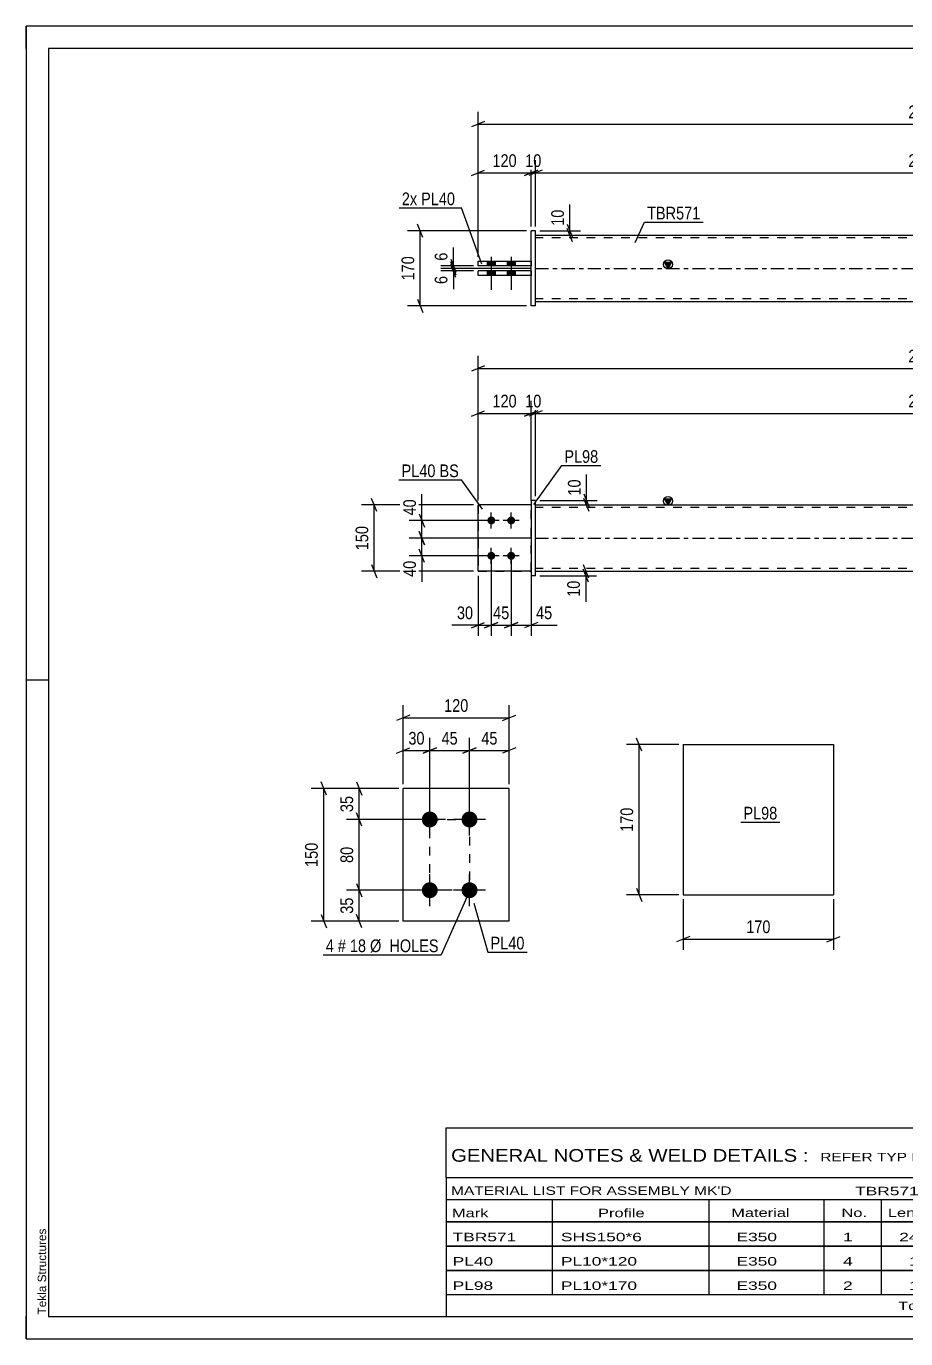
# Model space of a CAD drawing. Header units: millimetres. Extents: x 0 to 420, y 0 to 297.
# Drawn here: x 0 to 199.1, y 0 to 297 of the extents above; entities that cross this region are included whole.
import ezdxf

# ---------------------------------------------------------------- set-up
doc = ezdxf.new("R2010")
doc.units = ezdxf.units.MM
doc.linetypes.add('DXK_LINE_DOT2', pattern=[3.9198, 1.9599, -1.9599])
doc.linetypes.add('DXK_LINE_DOT3', pattern=[5.9187, 2.979, -0.9799, 0.9799, -0.9799])
doc.styles.add('Arial', font='ARIAL.TTF', dxfattribs={"height": 0.2})
doc.styles.add('Arial Narrow', font='ARIALN.TTF', dxfattribs={"height": 0.2})

# ---------------------------------------------------------------- blocks, each defined once
blk = doc.blocks.new('Unknown-582665812-1127')
at = {"color": 5, "linetype": 'Continuous'}
for p, q in [((420, 297), (0, 297)), ((0, 297), (0, 0)), ((0, 292), (0, 297)), ((415, 292), (5, 292)), ((5, 292), (5, 5)), ((5, 149), (0, 149)), ((0, 0), (0, 5)), ((5, 5), (415, 5)), ((0, 0), (420, 0))]:
    blk.add_line(p, q, dxfattribs=at)
at = {"color": 174, "linetype": 'Continuous', "style": 'Arial'}
blk.add_text('Tekla Structures', height=1.9102, rotation=90, dxfattribs=at).set_placement((4.5, 5.5))
blk = doc.blocks.new('Bolt-582665812-1424 - 1364')
at = {"linetype": 'Continuous'}
for points in [[(105.25, 184.27, -1), (105.25, 186.07, -1)], [(109.75, 184.27, -1), (109.75, 186.07, -1)], [(105.25, 176.27, -1), (105.25, 178.07, -1)], [(109.75, 176.27, -1), (109.75, 178.07, -1)]]:
    blk.add_hatch(color=1, dxfattribs=at).paths.add_polyline_path(points)
at = {"color": 1, "linetype": 'Continuous'}
for p, q in [((107.05, 185.17), (103.45, 185.17)), ((105.25, 183.37), (105.25, 186.97)), ((111.55, 185.17), (107.95, 185.17)), ((109.75, 183.37), (109.75, 186.97)), ((105.25, 175.37), (105.25, 178.97)), ((109.75, 175.37), (109.75, 178.97)), ((107.05, 177.17), (103.45, 177.17)), ((111.55, 177.17), (107.95, 177.17))]:
    blk.add_line(p, q, dxfattribs=at)
blk = doc.blocks.new('Part-582665812-1412 - 1364')
at = {"linetype": 'Continuous'}
blk.add_hatch(color=2, dxfattribs=at).paths.add_polyline_path([(145.25, 188.67), (144.45, 190.07), (146.05, 190.07)])
at = {"color": 2, "linetype": 'Continuous'}
for p, q in [((115.25, 188.67), (203.25, 188.67)), ((145.25, 188.67), (144.45, 190.07)), ((144.45, 190.07), (146.05, 190.07)), ((146.05, 190.07), (145.25, 188.67)), ((203.35, 188.67), (291.35, 188.67)), ((115.25, 173.67), (203.25, 173.67)), ((203.35, 173.67), (291.35, 173.67))]:
    blk.add_line(p, q, dxfattribs=at)
at = {"color": 7, "linetype": 'DXK_LINE_DOT2'}
for p, q in [((115.25, 173.67), (115.25, 188.67)), ((203.25, 188.07), (115.25, 188.07)), ((291.35, 188.07), (203.35, 188.07)), ((291.35, 173.67), (291.35, 188.67)), ((203.25, 174.27), (115.25, 174.27)), ((291.35, 174.27), (203.35, 174.27))]:
    blk.add_line(p, q, dxfattribs=at)
at = {"color": 7, "linetype": 'DXK_LINE_DOT3'}
for p, q in [((115.25, 181.17), (203.25, 181.17)), ((203.35, 181.17), (291.35, 181.17))]:
    blk.add_line(p, q, dxfattribs=at)
at = {"color": 2, "linetype": 'Continuous'}
blk.add_circle((145.25, 189.57), 1, dxfattribs=at)
blk = doc.blocks.new('Part-582665812-1440 - 1364')
at = {"color": 2, "linetype": 'Continuous'}
for p, q in [((115.25, 189.67), (114.25, 189.67)), ((114.25, 189.67), (114.25, 172.67)), ((115.25, 172.67), (115.25, 189.67)), ((115.25, 172.67), (114.25, 172.67))]:
    blk.add_line(p, q, dxfattribs=at)
blk = doc.blocks.new('Part-582665812-1445 - 1364')
at = {"color": 7, "linetype": 'DXK_LINE_DOT2'}
for p, q in [((114.25, 188.67), (102.25, 188.67)), ((102.25, 188.67), (102.25, 173.67)), ((114.25, 173.67), (114.25, 188.67)), ((102.25, 173.67), (114.25, 173.67))]:
    blk.add_line(p, q, dxfattribs=at)
blk = doc.blocks.new('Part-582665812-1450 - 1364')
at = {"color": 2, "linetype": 'Continuous'}
for p, q in [((114.25, 188.67), (102.25, 188.67)), ((102.25, 173.67), (102.25, 188.67)), ((114.25, 173.67), (102.25, 173.67))]:
    blk.add_line(p, q, dxfattribs=at)
at = {"color": 7, "linetype": 'DXK_LINE_DOT2'}
blk.add_line((114.25, 173.67), (114.25, 188.67), dxfattribs=at)
blk = doc.blocks.new('Part-582665812-1762 - 1756')
at = {"color": 2, "linetype": 'Continuous'}
for p, q in [((115.25, 250.72), (114.25, 250.72)), ((114.25, 233.72), (114.25, 250.72)), ((115.25, 233.72), (115.25, 250.72)), ((115.25, 233.72), (114.25, 233.72))]:
    blk.add_line(p, q, dxfattribs=at)
blk = doc.blocks.new('Bolt-582665812-1760 - 1756')
at = {"linetype": 'Continuous'}
for points in [[(104.35, 242.82), (106.15, 242.82), (106.15, 243.82), (104.35, 243.82)], [(104.35, 242.82), (106.15, 242.82), (106.15, 243.82), (104.35, 243.82)], [(108.85, 242.82), (110.65, 242.82), (110.65, 243.82), (108.85, 243.82)], [(108.85, 242.82), (110.65, 242.82), (110.65, 243.82), (108.85, 243.82)], [(104.35, 240.62), (106.15, 240.62), (106.15, 241.62), (104.35, 241.62)], [(104.35, 240.62), (106.15, 240.62), (106.15, 241.62), (104.35, 241.62)], [(108.85, 240.62), (110.65, 240.62), (110.65, 241.62), (108.85, 241.62)], [(108.85, 240.62), (110.65, 240.62), (110.65, 241.62), (108.85, 241.62)]]:
    blk.add_hatch(color=1, dxfattribs=at).paths.add_polyline_path(points)
at = {"color": 1, "linetype": 'Continuous'}
for p, q in [((104.35, 243.82), (104.35, 242.82)), ((104.35, 243.82), (104.35, 242.82)), ((105.25, 244.82), (105.25, 237.32)), ((105.25, 244.82), (105.25, 237.32)), ((106.15, 243.82), (106.15, 242.82)), ((106.15, 243.82), (106.15, 242.82)), ((108.85, 243.82), (108.85, 242.82)), ((108.85, 243.82), (108.85, 242.82)), ((109.75, 244.82), (109.75, 237.32)), ((109.75, 244.82), (109.75, 237.32)), ((110.65, 243.82), (110.65, 242.82)), ((110.65, 243.82), (110.65, 242.82)), ((104.35, 241.62), (104.35, 240.62)), ((104.35, 241.62), (104.35, 240.62)), ((106.15, 241.62), (106.15, 240.62)), ((106.15, 241.62), (106.15, 240.62)), ((108.85, 241.62), (108.85, 240.62)), ((108.85, 241.62), (108.85, 240.62)), ((110.65, 241.62), (110.65, 240.62)), ((110.65, 241.62), (110.65, 240.62))]:
    blk.add_line(p, q, dxfattribs=at)
blk = doc.blocks.new('Part-582665812-1767 - 1756')
at = {"color": 2, "linetype": 'Continuous'}
for p, q in [((102.25, 243.82), (114.25, 243.82)), ((102.25, 242.82), (102.25, 243.82)), ((114.25, 242.82), (102.25, 242.82))]:
    blk.add_line(p, q, dxfattribs=at)
at = {"color": 7, "linetype": 'DXK_LINE_DOT2'}
blk.add_line((114.25, 243.82), (114.25, 242.82), dxfattribs=at)
blk = doc.blocks.new('Part-582665812-1772 - 1756')
at = {"color": 2, "linetype": 'Continuous'}
for p, q in [((114.25, 241.62), (102.25, 241.62)), ((102.25, 240.62), (102.25, 241.62)), ((114.25, 240.62), (102.25, 240.62))]:
    blk.add_line(p, q, dxfattribs=at)
at = {"color": 7, "linetype": 'DXK_LINE_DOT2'}
blk.add_line((114.25, 241.62), (114.25, 240.62), dxfattribs=at)
blk = doc.blocks.new('Part-582665812-1792 - 1756')
at = {"linetype": 'Continuous'}
blk.add_hatch(color=2, dxfattribs=at).paths.add_polyline_path([(145.25, 242.22), (144.45, 243.62), (146.05, 243.62)])
at = {"color": 2, "linetype": 'Continuous'}
for p, q in [((115.25, 249.72), (203.25, 249.72)), ((203.35, 249.72), (291.35, 249.72)), ((145.25, 242.22), (144.45, 243.62)), ((144.45, 243.62), (146.05, 243.62)), ((146.05, 243.62), (145.25, 242.22)), ((115.25, 234.72), (203.25, 234.72)), ((203.35, 234.72), (291.35, 234.72))]:
    blk.add_line(p, q, dxfattribs=at)
at = {"color": 7, "linetype": 'DXK_LINE_DOT2'}
for p, q in [((115.25, 234.72), (115.25, 249.72)), ((291.35, 249.72), (291.35, 234.72)), ((203.25, 249.12), (115.25, 249.12)), ((291.35, 249.12), (203.35, 249.12)), ((203.25, 235.32), (115.25, 235.32)), ((291.35, 235.32), (203.35, 235.32))]:
    blk.add_line(p, q, dxfattribs=at)
at = {"color": 7, "linetype": 'DXK_LINE_DOT3'}
for p, q in [((115.25, 242.22), (203.25, 242.22)), ((203.35, 242.22), (291.35, 242.22))]:
    blk.add_line(p, q, dxfattribs=at)
at = {"color": 2, "linetype": 'Continuous'}
blk.add_circle((145.25, 243.12), 1, dxfattribs=at)
blk = doc.blocks.new('Part-582665812-2037 - 2030')
at = {"color": 2, "linetype": 'Continuous'}
for p, q in [((109.32, 124.5), (85.32, 124.5)), ((85.32, 94.5), (85.32, 124.5)), ((109.32, 94.5), (109.32, 124.5)), ((109.32, 94.5), (85.32, 94.5))]:
    blk.add_line(p, q, dxfattribs=at)
blk = doc.blocks.new('Bolt-582665812-2098 - 2030')
at = {"linetype": 'Continuous'}
for points in [[(91.32, 115.7, -1), (91.32, 119.3, -1)], [(100.32, 115.7, -1), (100.32, 119.3, -1)], [(91.32, 99.7, -1), (91.32, 103.3, -1)], [(100.32, 99.7, -1), (100.32, 103.3, -1)]]:
    blk.add_hatch(color=1, dxfattribs=at).paths.add_polyline_path(points)
at = {"color": 1, "linetype": 'Continuous'}
for p, q in [((91.32, 113.9), (91.32, 121.1)), ((100.32, 113.9), (100.32, 121.1)), ((94.92, 117.5), (87.72, 117.5)), ((103.92, 117.5), (96.72, 117.5)), ((91.32, 97.9), (91.32, 105.1)), ((100.32, 97.9), (100.32, 105.1)), ((94.92, 101.5), (87.72, 101.5)), ((103.92, 101.5), (96.72, 101.5))]:
    blk.add_line(p, q, dxfattribs=at)
blk = doc.blocks.new('Part-582665812-2239 - 2233')
at = {"color": 2, "linetype": 'Continuous'}
for p, q in [((148.69, 134.44), (148.69, 100.44)), ((148.69, 134.44), (182.69, 134.44)), ((182.69, 134.44), (182.69, 100.44)), ((148.69, 100.44), (182.69, 100.44))]:
    blk.add_line(p, q, dxfattribs=at)
blk = doc.blocks.new('Rectangle-582665812-2218 - 2030')
at = {"color": 1, "linetype": 'DXK_LINE_DOT2'}
blk.add_lwpolyline([(91.32, 117.5), (100.32, 117.5), (100.32, 101.5), (91.32, 101.5), (91.32, 117.5)], close=True, dxfattribs=at)
blk = doc.blocks.new('StraightDimension-582665812-1636 - 1364')
at = {"color": 7, "linetype": 'Continuous'}
for p, q in [((103.75, 220.17), (100.75, 218.97)), ((102.25, 189.67), (102.25, 222.42)), ((302.85, 218.97), (305.85, 220.17)), ((304.35, 189.67), (304.35, 222.42)), ((102.25, 219.57), (304.35, 219.57))]:
    blk.add_line(p, q, dxfattribs=at)
at = {"color": 0}
blk.add_wipeout([(207.56, 220.32), (207.56, 224.52), (199.04, 224.52), (199.04, 220.32)], dxfattribs=at)
at = {"color": 3, "style": 'Arial Narrow'}
blk.add_text('2746', height=2.863, dxfattribs=at).set_placement((199.64, 220.92))
blk = doc.blocks.new('StraightDimension-582665812-1683 - 1364')
at = {"color": 7, "linetype": 'Continuous'}
for p, q in [((115.25, 190.67), (115.25, 212.25)), ((291.35, 190.67), (291.35, 212.25)), ((116.75, 210), (113.75, 208.8)), ((115.25, 209.4), (291.35, 209.4)), ((289.85, 208.8), (292.85, 210))]:
    blk.add_line(p, q, dxfattribs=at)
at = {"color": 0}
blk.add_wipeout([(207.56, 210.15), (207.56, 214.35), (199.04, 214.35), (199.04, 210.15)], dxfattribs=at)
at = {"color": 3, "style": 'Arial Narrow'}
blk.add_text('2486', height=2.863, dxfattribs=at).set_placement((199.64, 210.75))
blk = doc.blocks.new('StraightDimension-582665812-1503 - 1364')
at = {"color": 7, "linetype": 'Continuous'}
for p, q in [((79.35, 187.17), (78.15, 190.17)), ((101.25, 188.67), (75.9, 188.67)), ((78.75, 173.67), (78.75, 188.67)), ((101.25, 173.67), (75.9, 173.67)), ((78.15, 175.17), (79.35, 172.17))]:
    blk.add_line(p, q, dxfattribs=at)
at = {"color": 0}
blk.add_wipeout([(78, 184.52), (73.8, 184.52), (73.8, 177.83), (78, 177.83)], dxfattribs=at)
at = {"color": 3, "style": 'Arial Narrow'}
blk.add_text('150', height=2.863, rotation=90.0002, dxfattribs=at).set_placement((77.4, 178.43))
blk = doc.blocks.new('StraightDimension-582665812-1692 - 1364')
at = {"color": 7, "linetype": 'Continuous'}
for p, q in [((114.25, 189.67), (114.25, 212.25)), ((115.25, 190.67), (115.25, 212.25)), ((112.75, 208.8), (115.75, 210)), ((116.75, 210), (113.75, 208.8)), ((114.25, 209.4), (115.25, 209.4))]:
    blk.add_line(p, q, dxfattribs=at)
at = {"color": 0}
blk.add_wipeout([(117.18, 210.15), (117.18, 214.35), (112.32, 214.35), (112.32, 210.15)], dxfattribs=at)
at = {"color": 3, "style": 'Arial Narrow'}
blk.add_text('10', height=2.863, dxfattribs=at).set_placement((112.92, 210.75))
blk = doc.blocks.new('StraightDimension-582665812-1599 - 1364')
at = {"color": 7, "linetype": 'Continuous'}
for p, q in [((116.25, 173.67), (129.05, 173.67)), ((116.25, 172.67), (129.05, 172.67)), ((126.05, 175.17), (127.25, 172.17)), ((127.25, 171.17), (126.05, 174.17)), ((126.65, 172.67), (126.65, 173.67))]:
    blk.add_line(p, q, dxfattribs=at)
at = {"color": 0}
blk.add_wipeout([(125.9, 172.15), (121.7, 172.15), (121.7, 167.29), (125.9, 167.29)], dxfattribs=at)
at = {"color": 7, "linetype": 'Continuous'}
blk.add_line((126.65, 172.67), (126.65, 166.77), dxfattribs=at)
blk.add_line((126.65, 172.67), (126.65, 166.77), dxfattribs=at)
at = {"color": 3, "style": 'Arial Narrow'}
blk.add_text('10', height=2.863, rotation=90.0002, dxfattribs=at).set_placement((125.3, 167.89))
blk = doc.blocks.new('StraightDimension-582665812-1618 - 1364')
at = {"color": 7, "linetype": 'Continuous'}
for p, q in [((105.25, 176.17), (105.25, 159.09)), ((109.75, 176.17), (109.75, 159.09)), ((103.75, 160.89), (106.75, 162.09)), ((105.25, 161.49), (109.75, 161.49)), ((111.25, 162.09), (108.25, 160.89))]:
    blk.add_line(p, q, dxfattribs=at)
at = {"color": 0}
blk.add_wipeout([(109.93, 162.24), (109.93, 166.44), (105.07, 166.44), (105.07, 162.24)], dxfattribs=at)
at = {"color": 3, "style": 'Arial Narrow'}
blk.add_text('45', height=2.863, dxfattribs=at).set_placement((105.67, 162.84))
blk = doc.blocks.new('StraightDimension-582665812-1563 - 1364')
at = {"color": 7, "linetype": 'Continuous'}
for p, q in [((104.25, 185.17), (86.7, 185.17)), ((88.95, 186.67), (90.15, 183.67)), ((89.55, 181.17), (89.55, 185.17)), ((114.25, 181.17), (86.7, 181.17)), ((90.15, 179.67), (88.95, 182.67))]:
    blk.add_line(p, q, dxfattribs=at)
at = {"color": 0}
blk.add_wipeout([(88.8, 190.56), (84.6, 190.56), (84.6, 185.7), (88.8, 185.7)], dxfattribs=at)
at = {"color": 7, "linetype": 'Continuous'}
blk.add_line((89.55, 185.17), (89.55, 191.08), dxfattribs=at)
blk.add_line((89.55, 185.17), (89.55, 191.08), dxfattribs=at)
at = {"color": 3, "style": 'Arial Narrow'}
blk.add_text('40', height=2.863, rotation=90.0002, dxfattribs=at).set_placement((88.2, 186.3))
blk = doc.blocks.new('StraightDimension-582665812-1576 - 1364')
at = {"color": 7, "linetype": 'Continuous'}
for p, q in [((114.25, 181.17), (86.7, 181.17)), ((88.95, 182.67), (90.15, 179.67)), ((89.55, 177.17), (89.55, 181.17)), ((90.15, 175.67), (88.95, 178.67)), ((104.25, 177.17), (86.7, 177.17))]:
    blk.add_line(p, q, dxfattribs=at)
at = {"color": 0}
blk.add_wipeout([(88.8, 176.65), (84.6, 176.65), (84.6, 171.79), (88.8, 171.79)], dxfattribs=at)
at = {"color": 7, "linetype": 'Continuous'}
blk.add_line((89.55, 177.17), (89.55, 171.27), dxfattribs=at)
blk.add_line((89.55, 177.17), (89.55, 171.27), dxfattribs=at)
at = {"color": 3, "style": 'Arial Narrow'}
blk.add_text('40', height=2.863, rotation=90.0002, dxfattribs=at).set_placement((88.2, 172.39))
blk = doc.blocks.new('StraightDimension-582665812-1590 - 1364')
at = {"color": 7, "linetype": 'Continuous'}
for p, q in [((126.21, 191.17), (127.41, 188.17)), ((127.41, 187.17), (126.21, 190.17)), ((116.25, 189.67), (129.21, 189.67)), ((116.25, 188.67), (129.21, 188.67)), ((126.81, 188.67), (126.81, 189.67))]:
    blk.add_line(p, q, dxfattribs=at)
at = {"color": 0}
blk.add_wipeout([(126.06, 195.06), (121.86, 195.06), (121.86, 190.2), (126.06, 190.2)], dxfattribs=at)
at = {"color": 7, "linetype": 'Continuous'}
blk.add_line((126.81, 189.67), (126.81, 195.58), dxfattribs=at)
blk.add_line((126.81, 189.67), (126.81, 195.58), dxfattribs=at)
at = {"color": 3, "style": 'Arial Narrow'}
blk.add_text('10', height=2.863, rotation=90.0002, dxfattribs=at).set_placement((125.46, 190.8))
blk = doc.blocks.new('StraightDimension-582665812-1608 - 1364')
at = {"color": 7, "linetype": 'Continuous'}
for p, q in [((109.75, 176.17), (109.75, 159.09)), ((114.25, 172.67), (114.25, 159.09)), ((108.25, 160.89), (111.25, 162.09)), ((109.75, 161.49), (114.25, 161.49)), ((115.75, 162.09), (112.75, 160.89))]:
    blk.add_line(p, q, dxfattribs=at)
at = {"color": 0}
blk.add_wipeout([(119.63, 162.24), (119.63, 166.44), (114.78, 166.44), (114.78, 162.24)], dxfattribs=at)
at = {"color": 7, "linetype": 'Continuous'}
blk.add_line((114.25, 161.49), (120.16, 161.49), dxfattribs=at)
blk.add_line((114.25, 161.49), (120.16, 161.49), dxfattribs=at)
at = {"color": 3, "style": 'Arial Narrow'}
blk.add_text('45', height=2.863, dxfattribs=at).set_placement((115.38, 162.84))
blk = doc.blocks.new('StraightDimension-582665812-1625 - 1364')
at = {"color": 7, "linetype": 'Continuous'}
for p, q in [((105.25, 176.17), (105.25, 159.09)), ((102.25, 172.67), (102.25, 159.09)), ((100.75, 160.89), (103.75, 162.09)), ((102.25, 161.49), (105.25, 161.49)), ((106.75, 162.09), (103.75, 160.89))]:
    blk.add_line(p, q, dxfattribs=at)
at = {"color": 0}
blk.add_wipeout([(101.73, 162.24), (101.73, 166.44), (96.87, 166.44), (96.87, 162.24)], dxfattribs=at)
at = {"color": 7, "linetype": 'Continuous'}
blk.add_line((102.25, 161.49), (96.34, 161.49), dxfattribs=at)
blk.add_line((102.25, 161.49), (96.34, 161.49), dxfattribs=at)
at = {"color": 3, "style": 'Arial Narrow'}
blk.add_text('30', height=2.863, dxfattribs=at).set_placement((97.47, 162.84))
blk = doc.blocks.new('StraightDimension-582665812-1706 - 1364')
at = {"color": 7, "linetype": 'Continuous'}
for p, q in [((102.25, 189.67), (102.25, 212.25)), ((114.25, 189.67), (114.25, 212.25)), ((100.75, 208.8), (103.75, 210)), ((102.25, 209.4), (114.25, 209.4)), ((115.75, 210), (112.75, 208.8))]:
    blk.add_line(p, q, dxfattribs=at)
at = {"color": 0}
blk.add_wipeout([(111.59, 210.15), (111.59, 214.35), (104.91, 214.35), (104.91, 210.15)], dxfattribs=at)
at = {"color": 3, "style": 'Arial Narrow'}
blk.add_text('120', height=2.863, dxfattribs=at).set_placement((105.51, 210.75))
blk = doc.blocks.new('StraightDimension-582665812-1857 - 1756')
at = {"color": 7, "linetype": 'Continuous'}
for p, q in [((113.25, 250.72), (86.31, 250.72)), ((89.76, 249.22), (88.56, 252.22)), ((89.16, 233.72), (89.16, 250.72)), ((88.56, 235.22), (89.76, 232.22)), ((113.25, 233.72), (86.31, 233.72))]:
    blk.add_line(p, q, dxfattribs=at)
at = {"color": 0}
blk.add_wipeout([(88.41, 245.56), (84.21, 245.56), (84.21, 238.88), (88.41, 238.88)], dxfattribs=at)
at = {"color": 3, "style": 'Arial Narrow'}
blk.add_text('170', height=2.863, rotation=90.0002, dxfattribs=at).set_placement((87.81, 239.48))
blk = doc.blocks.new('StraightDimension-582665812-1816 - 1756')
at = {"color": 7, "linetype": 'Continuous'}
for p, q in [((100.75, 263.21), (103.75, 264.41)), ((102.25, 244.82), (102.25, 266.66)), ((115.75, 264.41), (112.75, 263.21)), ((114.25, 251.72), (114.25, 266.66)), ((102.25, 263.81), (114.25, 263.81))]:
    blk.add_line(p, q, dxfattribs=at)
at = {"color": 0}
blk.add_wipeout([(111.59, 264.56), (111.59, 268.76), (104.91, 268.76), (104.91, 264.56)], dxfattribs=at)
at = {"color": 3, "style": 'Arial Narrow'}
blk.add_text('120', height=2.863, dxfattribs=at).set_placement((105.51, 265.16))
blk = doc.blocks.new('StraightDimension-582665812-1795 - 1756')
at = {"color": 7, "linetype": 'Continuous'}
for p, q in [((102.25, 244.82), (102.25, 277.67)), ((304.35, 244.82), (304.35, 277.67)), ((103.75, 275.42), (100.75, 274.22)), ((102.25, 274.82), (304.35, 274.82)), ((302.85, 274.22), (305.85, 275.42))]:
    blk.add_line(p, q, dxfattribs=at)
at = {"color": 0}
blk.add_wipeout([(207.56, 275.57), (207.56, 279.77), (199.04, 279.77), (199.04, 275.57)], dxfattribs=at)
at = {"color": 3, "style": 'Arial Narrow'}
blk.add_text('2746', height=2.863, dxfattribs=at).set_placement((199.64, 276.17))
blk = doc.blocks.new('StraightDimension-582665812-1806 - 1756')
at = {"color": 7, "linetype": 'Continuous'}
for p, q in [((112.75, 263.21), (115.75, 264.41)), ((116.75, 264.41), (113.75, 263.21)), ((114.25, 251.72), (114.25, 266.66)), ((115.25, 251.72), (115.25, 266.66)), ((114.25, 263.81), (115.25, 263.81))]:
    blk.add_line(p, q, dxfattribs=at)
at = {"color": 0}
blk.add_wipeout([(117.18, 264.56), (117.18, 268.76), (112.32, 268.76), (112.32, 264.56)], dxfattribs=at)
at = {"color": 3, "style": 'Arial Narrow'}
blk.add_text('10', height=2.863, dxfattribs=at).set_placement((112.92, 265.16))
blk = doc.blocks.new('StraightDimension-582665812-1826 - 1756')
at = {"color": 7, "linetype": 'Continuous'}
for p, q in [((116.75, 264.41), (113.75, 263.21)), ((115.25, 251.72), (115.25, 266.66)), ((289.85, 263.21), (292.85, 264.41)), ((291.35, 251.72), (291.35, 266.66)), ((115.25, 263.81), (291.35, 263.81))]:
    blk.add_line(p, q, dxfattribs=at)
at = {"color": 0}
blk.add_wipeout([(207.56, 264.56), (207.56, 268.76), (199.04, 268.76), (199.04, 264.56)], dxfattribs=at)
at = {"color": 3, "style": 'Arial Narrow'}
blk.add_text('2486', height=2.863, dxfattribs=at).set_placement((199.64, 265.16))
blk = doc.blocks.new('StraightDimension-582665812-1868 - 1756')
at = {"color": 7, "linetype": 'Continuous'}
for p, q in [((116.25, 250.72), (125.43, 250.72)), ((116.25, 249.72), (125.43, 249.72)), ((122.43, 252.22), (123.63, 249.22)), ((123.63, 248.22), (122.43, 251.22)), ((123.03, 249.72), (123.03, 250.72))]:
    blk.add_line(p, q, dxfattribs=at)
at = {"color": 0}
blk.add_wipeout([(122.28, 256.1), (118.08, 256.1), (118.08, 251.25), (122.28, 251.25)], dxfattribs=at)
at = {"color": 7, "linetype": 'Continuous'}
blk.add_line((123.03, 250.72), (123.03, 256.63), dxfattribs=at)
blk.add_line((123.03, 250.72), (123.03, 256.63), dxfattribs=at)
at = {"color": 3, "style": 'Arial Narrow'}
blk.add_text('10', height=2.863, rotation=90.0002, dxfattribs=at).set_placement((121.68, 251.85))
blk = doc.blocks.new('StraightDimension-582665812-1879 - 1756')
at = {"color": 7, "linetype": 'Continuous'}
for p, q in [((96.06, 244.32), (97.26, 241.32)), ((97.26, 240.72), (96.06, 243.72)), ((101.25, 242.82), (93.81, 242.82)), ((114.25, 242.22), (93.81, 242.22)), ((96.66, 242.22), (96.66, 242.82))]:
    blk.add_line(p, q, dxfattribs=at)
at = {"color": 0}
blk.add_wipeout([(95.91, 246.37), (91.71, 246.37), (91.71, 243.35), (95.91, 243.35)], dxfattribs=at)
at = {"color": 7, "linetype": 'Continuous'}
blk.add_line((96.66, 242.82), (96.66, 246.9), dxfattribs=at)
blk.add_line((96.66, 242.82), (96.66, 246.9), dxfattribs=at)
at = {"color": 3, "style": 'Arial Narrow'}
blk.add_text('6', height=2.86, rotation=90.0002, dxfattribs=at).set_placement((95.31, 243.95))
blk = doc.blocks.new('StraightDimension-582665812-1895 - 1756')
at = {"color": 7, "linetype": 'Continuous'}
for p, q in [((96.06, 243.72), (97.26, 240.72)), ((114.25, 242.22), (93.81, 242.22)), ((101.25, 241.62), (93.81, 241.62)), ((97.26, 240.12), (96.06, 243.12)), ((96.66, 241.62), (96.66, 242.22))]:
    blk.add_line(p, q, dxfattribs=at)
at = {"color": 0}
blk.add_wipeout([(95.91, 241.1), (91.71, 241.1), (91.71, 238.07), (95.91, 238.07)], dxfattribs=at)
at = {"color": 7, "linetype": 'Continuous'}
blk.add_line((96.66, 241.62), (96.66, 237.54), dxfattribs=at)
blk.add_line((96.66, 241.62), (96.66, 237.54), dxfattribs=at)
at = {"color": 3, "style": 'Arial Narrow'}
blk.add_text('6', height=2.86, rotation=90.0002, dxfattribs=at).set_placement((95.31, 238.67))
blk = doc.blocks.new('StraightDimension-582665812-2165 - 2030')
at = {"color": 7, "linetype": 'Continuous'}
for p, q in [((98.82, 132.5), (101.82, 133.7)), ((100.32, 118.5), (100.32, 135.95)), ((110.82, 133.7), (107.82, 132.5)), ((109.32, 125.5), (109.32, 135.95)), ((100.32, 133.1), (109.32, 133.1))]:
    blk.add_line(p, q, dxfattribs=at)
at = {"color": 0}
blk.add_wipeout([(107.24, 133.85), (107.24, 138.05), (102.39, 138.05), (102.39, 133.85)], dxfattribs=at)
at = {"color": 3, "style": 'Arial Narrow'}
blk.add_text('45', height=2.863, dxfattribs=at).set_placement((102.99, 134.45))
blk = doc.blocks.new('StraightDimension-582665812-2148 - 2030')
at = {"color": 7, "linetype": 'Continuous'}
for p, q in [((67.92, 123), (66.72, 126)), ((84.32, 124.5), (64.47, 124.5)), ((67.32, 94.5), (67.32, 124.5)), ((66.72, 96), (67.92, 93)), ((84.32, 94.5), (64.47, 94.5))]:
    blk.add_line(p, q, dxfattribs=at)
at = {"color": 0}
blk.add_wipeout([(66.57, 112.84), (62.37, 112.84), (62.37, 106.16), (66.57, 106.16)], dxfattribs=at)
at = {"color": 3, "style": 'Arial Narrow'}
blk.add_text('150', height=2.863, rotation=90.0002, dxfattribs=at).set_placement((65.97, 106.76))
blk = doc.blocks.new('StraightDimension-582665812-2118 - 2030')
at = {"color": 7, "linetype": 'Continuous'}
for p, q in [((75.92, 116), (74.72, 119)), ((90.32, 117.5), (72.47, 117.5)), ((75.32, 101.5), (75.32, 117.5)), ((90.32, 101.5), (72.47, 101.5)), ((74.72, 103), (75.92, 100))]:
    blk.add_line(p, q, dxfattribs=at)
at = {"color": 0}
blk.add_wipeout([(74.57, 111.93), (70.37, 111.93), (70.37, 107.07), (74.57, 107.07)], dxfattribs=at)
at = {"color": 3, "style": 'Arial Narrow'}
blk.add_text('80', height=2.863, rotation=90.0002, dxfattribs=at).set_placement((73.97, 107.67))
blk = doc.blocks.new('StraightDimension-582665812-2102 - 2030')
at = {"color": 7, "linetype": 'Continuous'}
for p, q in [((74.72, 126), (75.92, 123)), ((84.32, 124.5), (72.47, 124.5)), ((75.32, 117.5), (75.32, 124.5)), ((75.92, 116), (74.72, 119)), ((90.32, 117.5), (72.47, 117.5))]:
    blk.add_line(p, q, dxfattribs=at)
at = {"color": 0}
blk.add_wipeout([(74.57, 123.43), (70.37, 123.43), (70.37, 118.57), (74.57, 118.57)], dxfattribs=at)
at = {"color": 3, "style": 'Arial Narrow'}
blk.add_text('35', height=2.863, rotation=90.0002, dxfattribs=at).set_placement((73.97, 119.17))
blk = doc.blocks.new('StraightDimension-582665812-2131 - 2030')
at = {"color": 7, "linetype": 'Continuous'}
for p, q in [((90.32, 101.5), (72.47, 101.5)), ((74.72, 103), (75.92, 100)), ((75.32, 94.5), (75.32, 101.5)), ((75.92, 93), (74.72, 96)), ((84.32, 94.5), (72.47, 94.5))]:
    blk.add_line(p, q, dxfattribs=at)
at = {"color": 0}
blk.add_wipeout([(74.57, 100.43), (70.37, 100.43), (70.37, 95.57), (74.57, 95.57)], dxfattribs=at)
at = {"color": 3, "style": 'Arial Narrow'}
blk.add_text('35', height=2.863, rotation=90.0002, dxfattribs=at).set_placement((73.97, 96.17))
blk = doc.blocks.new('StraightDimension-582665812-2178 - 2030')
at = {"color": 7, "linetype": 'Continuous'}
for p, q in [((89.82, 132.5), (92.82, 133.7)), ((91.32, 118.5), (91.32, 135.95)), ((101.82, 133.7), (98.82, 132.5)), ((100.32, 118.5), (100.32, 135.95)), ((91.32, 133.1), (100.32, 133.1))]:
    blk.add_line(p, q, dxfattribs=at)
at = {"color": 0}
blk.add_wipeout([(98.24, 133.85), (98.24, 138.05), (93.39, 138.05), (93.39, 133.85)], dxfattribs=at)
at = {"color": 3, "style": 'Arial Narrow'}
blk.add_text('45', height=2.863, dxfattribs=at).set_placement((93.99, 134.45))
blk = doc.blocks.new('StraightDimension-582665812-2188 - 2030')
at = {"color": 7, "linetype": 'Continuous'}
for p, q in [((83.82, 132.5), (86.82, 133.7)), ((85.32, 125.5), (85.32, 135.95)), ((92.82, 133.7), (89.82, 132.5)), ((91.32, 118.5), (91.32, 135.95)), ((85.32, 133.1), (91.32, 133.1))]:
    blk.add_line(p, q, dxfattribs=at)
at = {"color": 0}
blk.add_wipeout([(90.74, 133.85), (90.74, 138.05), (85.89, 138.05), (85.89, 133.85)], dxfattribs=at)
at = {"color": 3, "style": 'Arial Narrow'}
blk.add_text('30', height=2.863, dxfattribs=at).set_placement((86.49, 134.45))
blk = doc.blocks.new('StraightDimension-582665812-2202 - 2030')
at = {"color": 7, "linetype": 'Continuous'}
for p, q in [((85.32, 125.5), (85.32, 143.36)), ((109.32, 125.5), (109.32, 143.36)), ((86.82, 141.11), (83.82, 139.91)), ((85.32, 140.51), (109.32, 140.51)), ((107.82, 139.91), (110.82, 141.11))]:
    blk.add_line(p, q, dxfattribs=at)
at = {"color": 0}
blk.add_wipeout([(100.66, 141.26), (100.66, 145.46), (93.97, 145.46), (93.97, 141.26)], dxfattribs=at)
at = {"color": 3, "style": 'Arial Narrow'}
blk.add_text('120', height=2.863, dxfattribs=at).set_placement((94.57, 141.86))
blk = doc.blocks.new('StraightDimension-582665812-2241 - 2233')
at = {"color": 7, "linetype": 'Continuous'}
for p, q in [((148.69, 99.44), (148.69, 88.04)), ((182.69, 99.44), (182.69, 88.04)), ((150.19, 91.04), (147.19, 89.84)), ((148.69, 90.44), (182.69, 90.44)), ((181.19, 89.84), (184.19, 91.04))]:
    blk.add_line(p, q, dxfattribs=at)
at = {"color": 0}
blk.add_wipeout([(169.03, 91.19), (169.03, 95.39), (162.35, 95.39), (162.35, 91.19)], dxfattribs=at)
at = {"color": 3, "style": 'Arial Narrow'}
blk.add_text('170', height=2.863, dxfattribs=at).set_placement((162.95, 91.79))
blk = doc.blocks.new('StraightDimension-582665812-2246 - 2233')
at = {"color": 7, "linetype": 'Continuous'}
for p, q in [((147.69, 134.44), (135.84, 134.44)), ((139.29, 132.94), (138.09, 135.94)), ((138.69, 100.44), (138.69, 134.44)), ((138.09, 101.94), (139.29, 98.94)), ((147.69, 100.44), (135.84, 100.44))]:
    blk.add_line(p, q, dxfattribs=at)
at = {"color": 0}
blk.add_wipeout([(137.94, 120.78), (133.74, 120.78), (133.74, 114.1), (137.94, 114.1)], dxfattribs=at)
at = {"color": 3, "style": 'Arial Narrow'}
blk.add_text('170', height=2.863, rotation=90.0002, dxfattribs=at).set_placement((137.34, 114.7))
blk = doc.blocks.new('Unknown-582665812-2900')
at = {"color": 7, "linetype": 'Continuous'}
for p, q in [((95, 47.75), (255, 47.75)), ((95, 36.5), (95, 47.75)), ((255, 47.75), (255, 36.5)), ((95, 36.5), (255, 36.5)), ((95, 36.5), (95, 31.5)), ((255, 36.5), (255, 31.5)), ((95, 31.5), (255, 31.5)), ((95, 31.5), (95, 26.5)), ((119, 31.5), (119, 26.5)), ((154.5, 31.5), (154.5, 26.5)), ((180.5, 31.5), (180.5, 26.5)), ((193.5, 31.5), (193.5, 26.5)), ((211, 31.5), (211, 26.5)), ((233, 31.5), (233, 26.5)), ((255, 31.5), (255, 26.5)), ((95, 26.5), (255, 26.5)), ((95, 26.45), (95, 21.05)), ((95, 26.45), (255, 26.45)), ((119, 26.5), (119, 21)), ((154.5, 26.5), (154.5, 21)), ((180.5, 26.5), (180.5, 21)), ((193.5, 26.5), (193.5, 21)), ((211, 26.5), (211, 21)), ((233, 26.5), (233, 21)), ((255, 26.45), (255, 21.05)), ((95, 21.05), (255, 21.05)), ((95, 20.95), (95, 15.55)), ((95, 20.95), (255, 20.95)), ((119, 21), (119, 15.5)), ((154.5, 21), (154.5, 15.5)), ((180.5, 21), (180.5, 15.5)), ((193.5, 21), (193.5, 15.5)), ((211, 21), (211, 15.5)), ((233, 21), (233, 15.5)), ((255, 20.95), (255, 15.55)), ((95, 15.55), (255, 15.55)), ((95, 15.45), (95, 10.05)), ((95, 15.45), (255, 15.45)), ((119, 15.5), (119, 10)), ((154.5, 15.5), (154.5, 10)), ((180.5, 15.5), (180.5, 10)), ((193.5, 15.5), (193.5, 10)), ((211, 15.5), (211, 10)), ((233, 15.5), (233, 10)), ((255, 15.45), (255, 10.05)), ((95, 10.05), (255, 10.05)), ((95, 10), (255, 10)), ((95, 10), (95, 5)), ((211, 10), (211, 5)), ((233, 10), (233, 5)), ((255, 10), (255, 5)), ((95, 5), (255, 5))]:
    blk.add_line(p, q, dxfattribs=at)
at = {"color": 7, "style": 'Arial Narrow'}
for s, height, width, p in [('GENERAL NOTES & WELD DETAILS :', 2.8633, 1.4, (96.15, 40.06)), ('REFER TYP DRAWING TYP-01', 1.9089, 1.6, (179.7, 40.16)), ("MATERIAL LIST FOR ASSEMBLY MK'D", 1.9089, 1.6, (96.15, 32.56)), ('TBR571', 1.909, 1.794707, (187.59, 32.47)), ('1', 1.91, 1.794707, (217.08, 32.56)), ('No. Required', 1.9089, 1.6, (226.41, 32.56)), ('Mark', 1.909, 1.7, (96.34, 27.5)), ('Profile', 1.909, 1.7, (129.41, 27.5)), ('Material', 1.909, 1.7, (159.54, 27.56)), ('No.', 1.909, 1.7, (184.5, 27.56)), ('Length', 1.909, 1.7, (195, 27.56)), ('Area', 1.909, 1.7, (217.5, 27.56)), ('Weight', 1.909, 1.7, (237, 27.56))]:
    blk.add_text(s, height=height, dxfattribs=dict(at, width=width)).set_placement(p)
at = {"color": 7, "linetype": 'Continuous', "style": 'Arial Narrow'}
for s, height, width, p in [('TBR571', 1.909, 1.794707, (96.5, 22.06)), ('SHS150*6', 1.909, 1.794707, (121, 22.06)), ('E350', 1.909, 1.794707, (160.74, 22.06)), ('1', 1.91, 1.794707, (184.86, 22.06)), ('2486', 1.909, 1.794707, (197.58, 22.06)), ('1.5', 1.909, 1.794707, (221.32, 22.06)), ('67.5', 1.909, 1.794707, (240.14, 22.06)), ('PL40', 1.909, 1.794707, (96.5, 16.56)), ('PL10*120', 1.909, 1.794707, (121, 16.56)), ('E350', 1.909, 1.794707, (160.74, 16.56)), ('4', 1.91, 1.794707, (184.86, 16.56)), ('150', 1.909, 1.794707, (199.77, 16.56)), ('0.0', 1.909, 1.794707, (221.32, 16.56)), ('5.7', 1.909, 1.794707, (242.33, 16.56)), ('PL98', 1.909, 1.794707, (96.5, 11.06)), ('PL10*170', 1.909, 1.794707, (121, 11.06)), ('E350', 1.909, 1.794707, (160.74, 11.06)), ('2', 1.91, 1.794707, (184.86, 11.06)), ('170', 1.909, 1.794707, (199.77, 11.06)), ('0.1', 1.909, 1.794707, (221.32, 11.06)), ('4.5', 1.909, 1.794707, (242.33, 11.06)), ('Total', 1.909, 1.7, (197.33, 6.5)), ('1.8', 1.909, 1.794707, (220.83, 6.5)), ('77.6', 1.909, 1.794707, (240.14, 6.5))]:
    blk.add_text(s, height=height, dxfattribs=dict(at, width=width)).set_placement(p)
blk = doc.blocks.new('Mark-582665812-1436 - 1364')
at = {"color": 0}
blk.add_wipeout([(129.45, 198.21), (129.45, 201.21), (121.78, 201.21), (121.78, 198.21)], dxfattribs=at)
blk.add_wipeout([(129.45, 198.21), (129.45, 201.21), (121.78, 201.21), (121.78, 198.21)], dxfattribs=at)
at = {"color": 30, "linetype": 'Continuous'}
for p, q in [((114.89, 188.76), (121.18, 197.61)), ((121.18, 197.61), (130.05, 197.61))]:
    blk.add_line(p, q, dxfattribs=at)
at = {"color": 3, "style": 'Arial Narrow'}
blk.add_text('PL98', height=2.863, dxfattribs=at).set_placement((121.78, 198.21))
blk = doc.blocks.new('MarkSet-582665812-1741 - 1364')
at = {"color": 0}
blk.add_wipeout([(92.63, 194.97), (92.63, 197.97), (84.95, 197.97), (84.95, 194.97)], dxfattribs=at)
blk.add_wipeout([(92.63, 194.97), (92.63, 197.97), (84.95, 197.97), (84.95, 194.97)], dxfattribs=at)
blk.add_wipeout([(97.91, 194.97), (97.91, 197.97), (93.53, 197.97), (93.53, 194.97)], dxfattribs=at)
blk.add_wipeout([(97.91, 194.97), (97.91, 197.97), (93.53, 197.97), (93.53, 194.97)], dxfattribs=at)
at = {"color": 30, "linetype": 'Continuous'}
for p in [(84.35, 194.37), (103.29, 187.73)]:
    blk.add_line(p, (98.51, 194.37), dxfattribs=at)
at = {"color": 3, "style": 'Arial Narrow'}
for s, p in [('PL40', (84.95, 194.97)), ('BS', (93.53, 194.97))]:
    blk.add_text(s, height=2.863, dxfattribs=at).set_placement(p)
blk = doc.blocks.new('MarkSet-582665812-1963 - 1756')
at = {"color": 30, "linetype": 'Continuous'}
blk.add_line((103.1, 243.2), (98.54, 255.91), dxfattribs=at)
at = {"color": 0}
blk.add_wipeout([(88.47, 256.51), (88.47, 259.51), (85, 259.51), (85, 256.51)], dxfattribs=at)
blk.add_wipeout([(88.47, 256.51), (88.47, 259.51), (85, 259.51), (85, 256.51)], dxfattribs=at)
blk.add_wipeout([(97.04, 256.51), (97.04, 259.51), (89.37, 259.51), (89.37, 256.51)], dxfattribs=at)
blk.add_wipeout([(97.04, 256.51), (97.04, 259.51), (89.37, 259.51), (89.37, 256.51)], dxfattribs=at)
at = {"color": 30, "linetype": 'Continuous'}
blk.add_line((84.4, 255.91), (98.54, 255.91), dxfattribs=at)
at = {"color": 3, "style": 'Arial Narrow'}
for s, p in [('2x', (85, 256.51)), ('PL40', (89.37, 256.51))]:
    blk.add_text(s, height=2.863, dxfattribs=at).set_placement(p)
blk = doc.blocks.new('Mark-582665812-1788 - 1756')
at = {"color": 0}
blk.add_wipeout([(152.57, 253.29), (152.57, 256.29), (140.51, 256.29), (140.51, 253.29)], dxfattribs=at)
blk.add_wipeout([(152.57, 253.29), (152.57, 256.29), (140.51, 256.29), (140.51, 253.29)], dxfattribs=at)
at = {"color": 30, "linetype": 'Continuous'}
for p, q in [((137.8, 248.03), (139.91, 252.69)), ((139.91, 252.69), (153.17, 252.69))]:
    blk.add_line(p, q, dxfattribs=at)
at = {"color": 3, "style": 'Arial Narrow'}
blk.add_text('TBR571', height=2.863, dxfattribs=at).set_placement((140.51, 253.29))
blk = doc.blocks.new('Mark-582665812-2033 - 2030')
at = {"color": 0}
blk.add_wipeout([(112.77, 88.1), (112.77, 91.1), (105.09, 91.1), (105.09, 88.1)], dxfattribs=at)
blk.add_wipeout([(112.77, 88.1), (112.77, 91.1), (105.09, 91.1), (105.09, 88.1)], dxfattribs=at)
at = {"color": 30, "linetype": 'Continuous'}
for p, q in [((101.33, 98.55), (104.49, 87.5)), ((104.49, 87.5), (113.37, 87.5))]:
    blk.add_line(p, q, dxfattribs=at)
at = {"color": 3, "style": 'Arial Narrow'}
blk.add_text('PL40', height=2.863, dxfattribs=at).set_placement((105.09, 88.1))
blk = doc.blocks.new('Mark-582665812-2094 - 2030')
at = {"color": 0}
blk.add_wipeout([(69.62, 87.49), (69.62, 90.49), (67.8, 90.49), (67.8, 87.49)], dxfattribs=at)
blk.add_wipeout([(69.62, 87.49), (69.62, 90.49), (67.8, 90.49), (67.8, 87.49)], dxfattribs=at)
blk.add_wipeout([(72.35, 87.49), (72.35, 90.49), (70.52, 90.49), (70.52, 87.49)], dxfattribs=at)
blk.add_wipeout([(72.35, 87.49), (72.35, 90.49), (70.52, 90.49), (70.52, 87.49)], dxfattribs=at)
at = {"color": 3, "style": 'Arial Narrow'}
blk.add_text('4', height=2.86, dxfattribs=at).set_placement((67.8, 87.49))
at = {"color": 0}
blk.add_wipeout([(76.91, 87.49), (76.91, 90.49), (73.25, 90.49), (73.25, 87.49)], dxfattribs=at)
blk.add_wipeout([(76.91, 87.49), (76.91, 90.49), (73.25, 90.49), (73.25, 87.49)], dxfattribs=at)
at = {"color": 3, "style": 'Arial Narrow'}
blk.add_text('#', height=2.86, dxfattribs=at).set_placement((70.52, 87.49))
at = {"color": 0}
blk.add_wipeout([(93.33, 87.49), (93.33, 90.49), (77.81, 90.49), (77.81, 87.49)], dxfattribs=at)
blk.add_wipeout([(93.33, 87.49), (93.33, 90.49), (77.81, 90.49), (77.81, 87.49)], dxfattribs=at)
at = {"color": 7, "linetype": 'Continuous'}
for p in [(100.65, 101.99), (67.2, 86.89)]:
    blk.add_line(p, (93.93, 86.89), dxfattribs=at)
at = {"color": 3, "style": 'Arial Narrow'}
for s, p in [('18', (73.25, 87.49)), ('Ø  HOLES', (77.81, 87.49))]:
    blk.add_text(s, height=2.863, dxfattribs=at).set_placement(p)
blk = doc.blocks.new('Mark-582665812-2235 - 2233')
at = {"color": 0}
blk.add_wipeout([(169.98, 117.51), (169.98, 120.51), (162.31, 120.51), (162.31, 117.51)], dxfattribs=at)
blk.add_wipeout([(169.98, 117.51), (169.98, 120.51), (162.31, 120.51), (162.31, 117.51)], dxfattribs=at)
at = {"color": 30, "linetype": 'Continuous'}
blk.add_line((161.71, 116.91), (170.58, 116.91), dxfattribs=at)
at = {"color": 3, "style": 'Arial Narrow'}
blk.add_text('PL98', height=2.863, dxfattribs=at).set_placement((162.31, 117.51))

msp = doc.modelspace()

# ---------------------------------------------------------------- block references
for name in ['Unknown-582665812-1127', 'Part-582665812-1762 - 1756', 'Part-582665812-1792 - 1756', 'Part-582665812-1767 - 1756', 'Bolt-582665812-1760 - 1756', 'Part-582665812-1772 - 1756', 'Part-582665812-1412 - 1364', 'Part-582665812-1445 - 1364', 'Part-582665812-1450 - 1364', 'Part-582665812-1440 - 1364', 'Bolt-582665812-1424 - 1364', 'Part-582665812-2239 - 2233', 'Part-582665812-2037 - 2030', 'Bolt-582665812-2098 - 2030', 'Rectangle-582665812-2218 - 2030', 'Unknown-582665812-2900']:
    msp.add_blockref(name, (0, 0))

# ---------------------------------------------------------------- next in the draw order: block references
for name in ['StraightDimension-582665812-1857 - 1756', 'StraightDimension-582665812-1636 - 1364', 'StraightDimension-582665812-1618 - 1364', 'StraightDimension-582665812-1599 - 1364', 'StraightDimension-582665812-2165 - 2030', 'StraightDimension-582665812-2148 - 2030', 'Mark-582665812-2235 - 2233', 'Mark-582665812-2033 - 2030', 'StraightDimension-582665812-2241 - 2233']:
    msp.add_blockref(name, (0, 0))

# ---------------------------------------------------------------- next in the draw order: block references
for name in ['StraightDimension-582665812-1816 - 1756', 'StraightDimension-582665812-1683 - 1364', 'StraightDimension-582665812-1503 - 1364', 'StraightDimension-582665812-2246 - 2233', 'StraightDimension-582665812-2118 - 2030']:
    msp.add_blockref(name, (0, 0))

# ---------------------------------------------------------------- next in the draw order: block references
for name in ['StraightDimension-582665812-1795 - 1756', 'StraightDimension-582665812-1692 - 1364', 'StraightDimension-582665812-2102 - 2030', 'StraightDimension-582665812-2131 - 2030']:
    msp.add_blockref(name, (0, 0))

# ---------------------------------------------------------------- next in the draw order: block references
for name in ['StraightDimension-582665812-1806 - 1756', 'StraightDimension-582665812-1879 - 1756', 'StraightDimension-582665812-1590 - 1364', 'StraightDimension-582665812-1563 - 1364', 'StraightDimension-582665812-2178 - 2030', 'Mark-582665812-2094 - 2030']:
    msp.add_blockref(name, (0, 0))

# ---------------------------------------------------------------- next in the draw order: block references
for name in ['StraightDimension-582665812-1826 - 1756', 'StraightDimension-582665812-1895 - 1756', 'StraightDimension-582665812-1706 - 1364', 'StraightDimension-582665812-1576 - 1364', 'StraightDimension-582665812-2188 - 2030']:
    msp.add_blockref(name, (0, 0))

# ---------------------------------------------------------------- next in the draw order: block references
for name in ['MarkSet-582665812-1963 - 1756', 'StraightDimension-582665812-1868 - 1756', 'Mark-582665812-1788 - 1756', 'Mark-582665812-1436 - 1364', 'MarkSet-582665812-1741 - 1364', 'StraightDimension-582665812-1625 - 1364', 'StraightDimension-582665812-1608 - 1364', 'StraightDimension-582665812-2202 - 2030']:
    msp.add_blockref(name, (0, 0))

doc.saveas('drawing.dxf')
